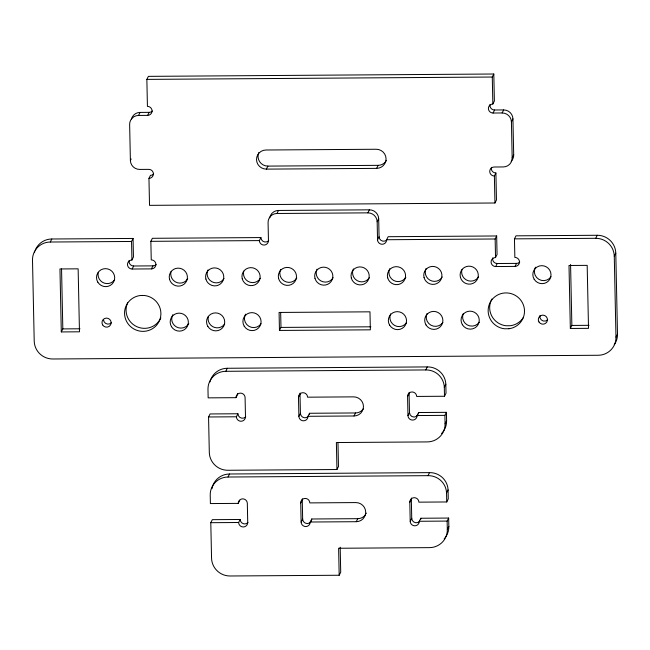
<?xml version="1.0" encoding="UTF-8"?>
<svg xmlns="http://www.w3.org/2000/svg" width="650" height="650" viewBox="0 0 650 650"><rect width="100%" height="100%" fill="white"/><g stroke="black" fill="none" stroke-linecap="round" stroke-linejoin="round"><path stroke-width="0.97" d="M269.726 217.823A9.124 8.962 26.7 0 1 278.501 210.454L369.403 209.836A9.124 8.962 26.7 0 1 378.682 218.774L377.162 221.796L377.536 239.793A4.558 4.485 26.7 0 0 382.184 244.262A4.558 4.485 26.7 0 0 386.628 239.728L388.156 236.706L496.665 235.966L497.055 254.516L495.536 257.546A4.558 4.485 26.7 0 0 491.083 262.08A4.558 4.485 26.7 0 0 495.723 266.541L515.044 266.411A4.558 4.485 26.7 0 0 519.488 261.885A4.558 4.485 26.7 0 0 514.849 257.416L514.459 238.859L515.978 235.828L597.22 235.276A18.249 17.932 26.7 0 1 615.786 253.151L617.5 334.124L615.981 337.147A18.249 17.932 26.7 0 1 598.179 355.266L52.78 358.987A18.249 17.932 26.7 0 1 34.214 341.112L32.5 260.138A18.249 17.932 26.7 0 1 50.302 242.019L51.821 238.997L133.063 238.444L133.453 256.994L131.934 260.024A4.558 4.485 26.7 0 0 127.481 264.55A4.558 4.485 26.7 0 0 132.129 269.019L151.442 268.889A4.558 4.485 26.7 0 0 155.894 264.363A4.558 4.485 26.7 0 0 151.247 259.894L150.857 241.337L152.376 238.306L260.894 237.567A4.558 4.485 26.7 0 0 268.718 240.695M148.956 178.36A4.558 4.485 26.7 0 0 153.408 173.826A4.558 4.485 26.7 0 0 148.761 169.366L139.677 169.423A9.124 8.962 26.7 0 1 130.39 160.485L129.634 124.499A9.124 8.962 26.7 0 1 138.531 115.44L147.623 115.375A4.558 4.485 26.7 0 0 152.067 110.849A4.558 4.485 26.7 0 0 147.428 106.381L146.859 79.389L148.379 76.359L493.805 74.011L494.374 101.002L492.854 104.024A4.558 4.485 26.7 0 0 488.402 108.558A4.558 4.485 26.7 0 0 493.041 113.027L502.133 112.962A9.124 8.962 26.7 0 1 511.412 121.899L512.176 157.885A9.124 8.962 26.7 0 1 503.279 166.944L494.187 167.009A4.558 4.485 26.7 0 0 489.734 171.535A4.558 4.485 26.7 0 0 494.374 176.004L494.951 202.995L149.524 205.351L148.956 178.36L150.475 175.329A4.558 4.485 26.7 0 0 153.66 173.997M138.531 115.44L140.051 112.418L149.143 112.353A4.558 4.485 26.7 0 0 152.327 111.012M147.623 115.375L149.143 112.353M130.39 160.485L131.154 158.974M61.295 331.931L59.962 268.954L78.138 268.832L79.471 331.809L61.295 331.931L62.822 328.908L61.547 268.929M131.934 260.024L131.544 241.467L133.063 238.444M132.129 269.019L133.648 265.996L152.961 265.866A4.558 4.485 26.7 0 0 156.146 264.526M151.442 268.889L152.961 265.866M266.378 169.122L376.594 168.374A9.693 9.523 26.7 0 0 386.051 158.746A9.693 9.523 26.7 0 0 376.188 149.256L265.972 150.004A9.693 9.523 26.7 0 0 256.514 159.632A9.693 9.523 26.7 0 0 266.378 169.122L267.898 166.099A9.693 9.523 26.7 0 1 258.871 152.523M150.857 241.337L259.366 240.597L260.894 237.567M259.366 240.597A4.558 4.485 26.7 0 0 264.014 245.066A4.558 4.485 26.7 0 0 268.458 240.533L268.076 222.544A9.124 8.962 26.7 0 1 276.981 213.484L278.501 210.454M337.967 442.512L338.471 466.505L336.952 469.527L227.874 470.275A18.249 17.932 26.7 0 1 209.308 452.4L208.561 416.975L236.397 416.788A4.558 4.485 26.7 0 0 241.036 421.257A4.558 4.485 26.7 0 0 245.489 416.723L245.082 397.605A4.558 4.485 26.7 0 0 240.443 393.136A4.558 4.485 26.7 0 0 235.991 397.67L208.154 397.857L207.976 389.423A18.249 17.932 26.7 0 1 225.769 371.304L227.297 368.274L427.277 366.917A17.964 17.656 26.7 0 1 445.827 384.223L446.014 393.217L444.494 396.248L416.658 396.435A4.558 4.485 26.7 0 0 412.019 391.966A4.558 4.485 26.7 0 0 407.566 396.5L407.973 415.618A4.558 4.485 26.7 0 0 412.612 420.087A4.558 4.485 26.7 0 0 417.064 415.553L418.584 412.531L446.42 412.336L446.599 420.777A18.249 17.932 26.7 0 1 442.309 432.705M208.561 416.975L210.08 413.952L237.916 413.757A4.558 4.485 26.7 0 0 245.749 416.886M235.991 397.67L237.51 394.639A4.558 4.485 26.7 0 1 237.64 393.477M279.459 330.444L279.077 312.447L369.972 311.829L370.354 329.826L279.459 330.444L280.979 327.421L280.662 312.423M236.397 416.788L237.916 413.757M376.594 168.374L378.121 165.344A9.693 9.523 26.7 0 0 386.474 160.331M340.186 547.227L340.714 572.219L339.186 575.25L230.108 575.989A18.249 17.932 26.7 0 1 211.551 558.122L210.795 522.697L238.639 522.503A4.558 4.485 26.7 0 0 243.279 526.971A4.558 4.485 26.7 0 0 247.723 522.446L247.325 503.319A4.558 4.485 26.7 0 0 242.678 498.859A4.558 4.485 26.7 0 0 238.233 503.384L210.397 503.571L210.218 495.137A18.249 17.932 26.7 0 1 228.012 477.019L229.539 473.996L429.52 472.631A17.964 17.656 26.7 0 1 448.069 489.938L448.256 498.94L446.737 501.962L418.892 502.157A4.558 4.485 26.7 0 0 414.253 497.689A4.558 4.485 26.7 0 0 409.809 502.214L410.207 521.332A4.558 4.485 26.7 0 0 414.854 525.801A4.558 4.485 26.7 0 0 419.299 521.276L420.826 518.245L448.663 518.058L448.841 526.492A18.249 17.932 26.7 0 1 444.909 537.989M210.795 522.697L212.322 519.667L240.159 519.48A4.558 4.485 26.7 0 0 247.983 522.608M276.981 213.484L367.876 212.859L369.403 209.836M238.233 503.384L239.752 500.362M377.536 239.793L379.064 236.762L378.682 218.774M363.586 408.468A9.693 9.523 26.7 0 1 355.517 412.961L309.506 413.27L307.978 416.301A4.558 4.485 26.7 0 1 303.534 420.826A4.558 4.485 26.7 0 1 298.894 416.358L298.488 397.239L300.007 394.217A4.558 4.485 26.7 0 1 300.137 393.047M238.639 522.503L240.159 519.48M298.894 416.358L300.414 413.335L300.007 394.217M492.854 104.024L492.277 77.033L493.805 74.011M493.041 113.027L494.561 109.996L503.652 109.939A9.124 8.962 26.7 0 1 512.931 118.869L513.695 154.862A9.124 8.962 26.7 0 1 511.168 161.241M365.495 514.686A9.693 9.523 26.7 0 1 357.76 518.676L311.74 518.992L310.221 522.015A4.558 4.485 26.7 0 1 305.768 526.549A4.558 4.485 26.7 0 1 301.129 522.08L300.723 502.962L302.25 499.931A4.558 4.485 26.7 0 1 302.38 498.769M502.133 112.962L503.652 109.939M307.978 416.301L353.998 415.984L355.517 412.961M301.129 522.08L302.656 519.049L302.25 499.931M511.412 121.899L512.931 118.869M494.374 176.004L495.901 172.981A4.558 4.485 26.7 0 1 491.392 167.343M512.176 157.885L513.695 154.862M494.951 202.995L496.47 199.972L495.901 172.981M407.566 396.5L409.086 393.469A4.558 4.485 26.7 0 1 409.216 392.308M225.769 371.304L425.758 369.939L427.277 366.917M495.536 257.546L495.146 238.989L496.665 235.966M407.973 415.618L409.492 412.588L409.086 393.469M310.221 522.015L356.241 521.706L357.76 518.676M495.723 266.541L497.25 263.518L516.563 263.388A4.558 4.485 26.7 0 0 519.748 262.048M444.494 396.248L444.308 387.246L445.827 384.223M515.044 266.411L516.563 263.388M336.952 469.527L336.375 442.536L427.277 441.919A18.249 17.932 26.7 0 0 445.079 423.8L444.901 415.366L446.42 412.336M445.079 423.8L446.599 420.777M409.809 502.214L411.328 499.192A4.558 4.485 26.7 0 1 411.458 498.022M228.012 477.019L427.993 475.662L429.52 472.631M410.207 521.332L411.734 518.31L411.328 499.192M446.737 501.962L446.542 492.968L448.069 489.938M339.186 575.25L338.618 548.259L429.52 547.633A18.249 17.932 26.7 0 0 447.314 529.514L447.135 521.081L448.663 518.058M447.314 529.514L448.841 526.492M514.459 238.859L595.701 238.306L597.22 235.276M570.342 328.461L569.002 265.484L587.178 265.363L588.518 328.339L570.342 328.461L571.862 325.439L570.57 264.461M615.981 337.147L614.266 256.173L615.786 253.151M146.859 79.389L492.277 77.033M267.898 166.099L378.121 165.344M50.302 242.019L131.544 241.467M386.628 239.728L495.146 238.989M62.822 328.908L79.983 328.786M280.979 327.421L370.866 326.804M571.862 325.439L589.03 325.317M417.064 415.553L444.901 415.366M419.299 521.276L447.135 521.081M494.561 109.996A4.558 4.485 26.7 0 1 490.051 104.366M131.414 119.145A9.124 8.962 26.7 0 1 140.051 112.418M427.993 475.662A17.964 17.656 26.7 0 1 446.542 492.968M300.723 502.962A4.558 4.485 26.7 0 1 305.175 498.428A4.558 4.485 26.7 0 1 309.814 502.897L355.834 502.58A9.693 9.523 26.7 0 1 365.698 512.078A9.693 9.523 26.7 0 1 356.241 521.706M211.989 488.743A18.249 17.932 26.7 0 1 212.217 487.638M212.355 487.086A18.249 17.932 26.7 0 1 229.539 473.996M419.559 521.438A4.558 4.485 26.7 0 1 411.734 518.31M420.826 518.245A4.558 4.485 26.7 0 1 420.696 519.415M444.551 538.419A18.249 17.932 26.7 0 1 444.177 538.842M311.74 518.992A4.558 4.485 26.7 0 1 307.296 523.518A4.558 4.485 26.7 0 1 302.656 519.049M366.381 513.126A9.693 9.523 26.7 0 1 366.121 513.663M386.888 239.891A4.558 4.485 26.7 0 1 379.064 236.762M497.25 263.518A4.558 4.485 26.7 0 1 492.741 257.887M133.648 265.996A4.558 4.485 26.7 0 1 129.139 260.366M617.5 334.124A18.249 17.932 26.7 0 1 614.25 344.727M34.499 252.631A18.249 17.932 26.7 0 1 34.791 251.55M35.157 250.477A18.249 17.932 26.7 0 1 51.821 238.997M478.579 276.778A9.124 8.962 26.7 0 1 461.931 274.292L461.63 271.96A9.124 8.962 26.7 0 1 461.955 269.636M442.211 277.03A9.124 8.962 26.7 0 1 425.571 274.544L425.271 272.212A9.124 8.962 26.7 0 1 426.148 268.418M405.852 277.274A9.124 8.962 26.7 0 1 389.212 274.787L388.911 272.456A9.124 8.962 26.7 0 1 389.789 268.669M369.493 277.526A9.124 8.962 26.7 0 1 352.852 275.039L352.552 272.707A9.124 8.962 26.7 0 1 353.429 268.913M333.133 277.769A9.124 8.962 26.7 0 1 316.493 275.283L316.192 272.951A9.124 8.962 26.7 0 1 317.062 269.165M296.774 278.021A9.124 8.962 26.7 0 1 280.134 275.535L279.833 273.203A9.124 8.962 26.7 0 1 280.702 269.409M260.414 278.265A9.124 8.962 26.7 0 1 243.766 275.779L243.474 273.447A9.124 8.962 26.7 0 1 243.791 271.123M224.055 278.517A9.124 8.962 26.7 0 1 207.407 276.031L207.114 273.699A9.124 8.962 26.7 0 1 207.984 269.904M187.696 278.761A9.124 8.962 26.7 0 1 171.048 276.274L170.755 273.942A9.124 8.962 26.7 0 1 171.072 271.619M111.386 322.782A4.599 4.518 26.7 0 1 103.496 319.629M114.684 279.719A9.124 8.962 26.7 0 1 98.296 272.342M523.404 317.411A18.249 17.932 26.7 0 1 510.502 325.715L505.944 325.739A18.249 17.932 26.7 0 1 491.912 298.984M551.005 276.746A9.124 8.962 26.7 0 1 538.72 279.256A9.124 8.962 26.7 0 1 535.478 267.191M547.706 319.808A4.599 4.518 26.7 0 1 539.947 315.477M442.878 322.473A9.124 8.962 26.7 0 1 430.942 325.187A9.124 8.962 26.7 0 1 427.001 313.617M479.237 322.229A9.124 8.962 26.7 0 1 467.301 324.943A9.124 8.962 26.7 0 1 463.361 313.373M406.518 322.725A9.124 8.962 26.7 0 1 394.574 325.439A9.124 8.962 26.7 0 1 390.642 313.869M261.072 323.716A9.124 8.962 26.7 0 1 248.796 326.227A9.124 8.962 26.7 0 1 245.554 314.161M224.713 323.96A9.124 8.962 26.7 0 1 208.325 316.582M188.768 323.546A9.124 8.962 26.7 0 1 176.418 326.926A9.124 8.962 26.7 0 1 172.827 314.657M160.859 317.899A18.249 17.932 26.7 0 1 136.849 326.69A18.249 17.932 26.7 0 1 127.636 302.803M595.701 238.306A18.249 17.932 26.7 0 1 614.266 256.173M367.876 212.859A9.124 8.962 26.7 0 1 377.162 221.796M425.758 369.939A17.964 17.656 26.7 0 1 444.308 387.246M298.488 397.239A4.558 4.485 26.7 0 1 302.933 392.714A4.558 4.485 26.7 0 1 307.572 397.183L353.592 396.866A9.693 9.523 26.7 0 1 363.456 406.364A9.693 9.523 26.7 0 1 353.998 415.984M209.974 381.916A18.249 17.932 26.7 0 1 227.297 368.274M418.023 414.781A4.558 4.485 26.7 0 1 409.492 412.588M418.584 412.531A4.558 4.485 26.7 0 1 418.454 413.692M441.935 433.128A18.249 17.932 26.7 0 1 441.545 433.534M308.238 416.463A4.558 4.485 26.7 0 1 300.414 413.335M309.506 413.27A4.558 4.485 26.7 0 1 309.376 414.44M142.342 295.449L140.067 295.539A18.249 17.932 26.7 0 0 127.579 323.123A18.249 17.932 26.7 0 0 158.275 322.92A18.249 17.932 26.7 0 0 144.625 295.514L142.342 295.449M508.983 328.738L504.424 328.77A18.249 17.932 26.7 0 1 490.774 301.364A18.249 17.932 26.7 0 1 521.471 301.153A18.249 17.932 26.7 0 1 508.983 328.738M460.411 277.322L460.111 274.991A9.124 8.962 26.7 0 1 473.086 267.077A9.124 8.962 26.7 0 1 475.012 282.165A9.124 8.962 26.7 0 1 460.411 277.322M424.052 277.566L423.751 275.234A9.124 8.962 26.7 0 1 436.727 267.329A9.124 8.962 26.7 0 1 438.652 282.409A9.124 8.962 26.7 0 1 424.052 277.566M387.684 277.818L387.392 275.486A9.124 8.962 26.7 0 1 400.368 267.572A9.124 8.962 26.7 0 1 402.293 282.661A9.124 8.962 26.7 0 1 387.684 277.818M351.325 278.062L351.033 275.73A9.124 8.962 26.7 0 1 364.008 267.824A9.124 8.962 26.7 0 1 365.934 282.904A9.124 8.962 26.7 0 1 351.325 278.062M314.966 278.314L314.673 275.982A9.124 8.962 26.7 0 1 327.649 268.068A9.124 8.962 26.7 0 1 329.574 283.156A9.124 8.962 26.7 0 1 314.966 278.314M278.606 278.558L278.314 276.226A9.124 8.962 26.7 0 1 291.289 268.32A9.124 8.962 26.7 0 1 293.207 283.4A9.124 8.962 26.7 0 1 278.606 278.558M242.247 278.809L241.946 276.477A9.124 8.962 26.7 0 1 254.93 268.564A9.124 8.962 26.7 0 1 256.848 283.652A9.124 8.962 26.7 0 1 242.247 278.809M205.888 279.053L205.587 276.721A9.124 8.962 26.7 0 1 218.571 268.816A9.124 8.962 26.7 0 1 220.488 283.896A9.124 8.962 26.7 0 1 205.888 279.053M169.528 279.305L169.227 276.973A9.124 8.962 26.7 0 1 182.203 269.059A9.124 8.962 26.7 0 1 184.129 284.148A9.124 8.962 26.7 0 1 169.528 279.305M102.635 324.919A4.599 4.518 26.7 0 0 110.573 324.862A4.599 4.518 26.7 0 0 106.462 318.094A4.599 4.518 26.7 0 0 102.635 324.919M97.825 282.189A9.124 8.962 26.7 0 0 113.571 282.084A9.124 8.962 26.7 0 0 105.414 268.645A9.124 8.962 26.7 0 0 97.825 282.189M534.146 279.216A9.124 8.962 26.7 0 0 549.892 279.11A9.124 8.962 26.7 0 0 541.734 265.671A9.124 8.962 26.7 0 0 534.146 279.216M538.956 321.945A4.599 4.518 26.7 0 0 546.894 321.888A4.599 4.518 26.7 0 0 542.783 315.12A4.599 4.518 26.7 0 0 538.956 321.945M426.018 324.943A9.124 8.962 26.7 0 0 441.764 324.838A9.124 8.962 26.7 0 0 433.607 311.399A9.124 8.962 26.7 0 0 426.018 324.943M462.378 324.699A9.124 8.962 26.7 0 0 478.124 324.594A9.124 8.962 26.7 0 0 469.966 311.147A9.124 8.962 26.7 0 0 462.378 324.699M389.659 325.195A9.124 8.962 26.7 0 0 405.405 325.089A9.124 8.962 26.7 0 0 397.248 311.642A9.124 8.962 26.7 0 0 389.659 325.195M244.221 326.186A9.124 8.962 26.7 0 0 259.959 326.081A9.124 8.962 26.7 0 0 251.802 312.634A9.124 8.962 26.7 0 0 244.221 326.186M207.862 326.43A9.124 8.962 26.7 0 0 223.6 326.324A9.124 8.962 26.7 0 0 215.443 312.886A9.124 8.962 26.7 0 0 207.862 326.43M171.494 326.682A9.124 8.962 26.7 0 0 187.241 326.576A9.124 8.962 26.7 0 0 179.083 313.129A9.124 8.962 26.7 0 0 171.494 326.682"/></g></svg>
